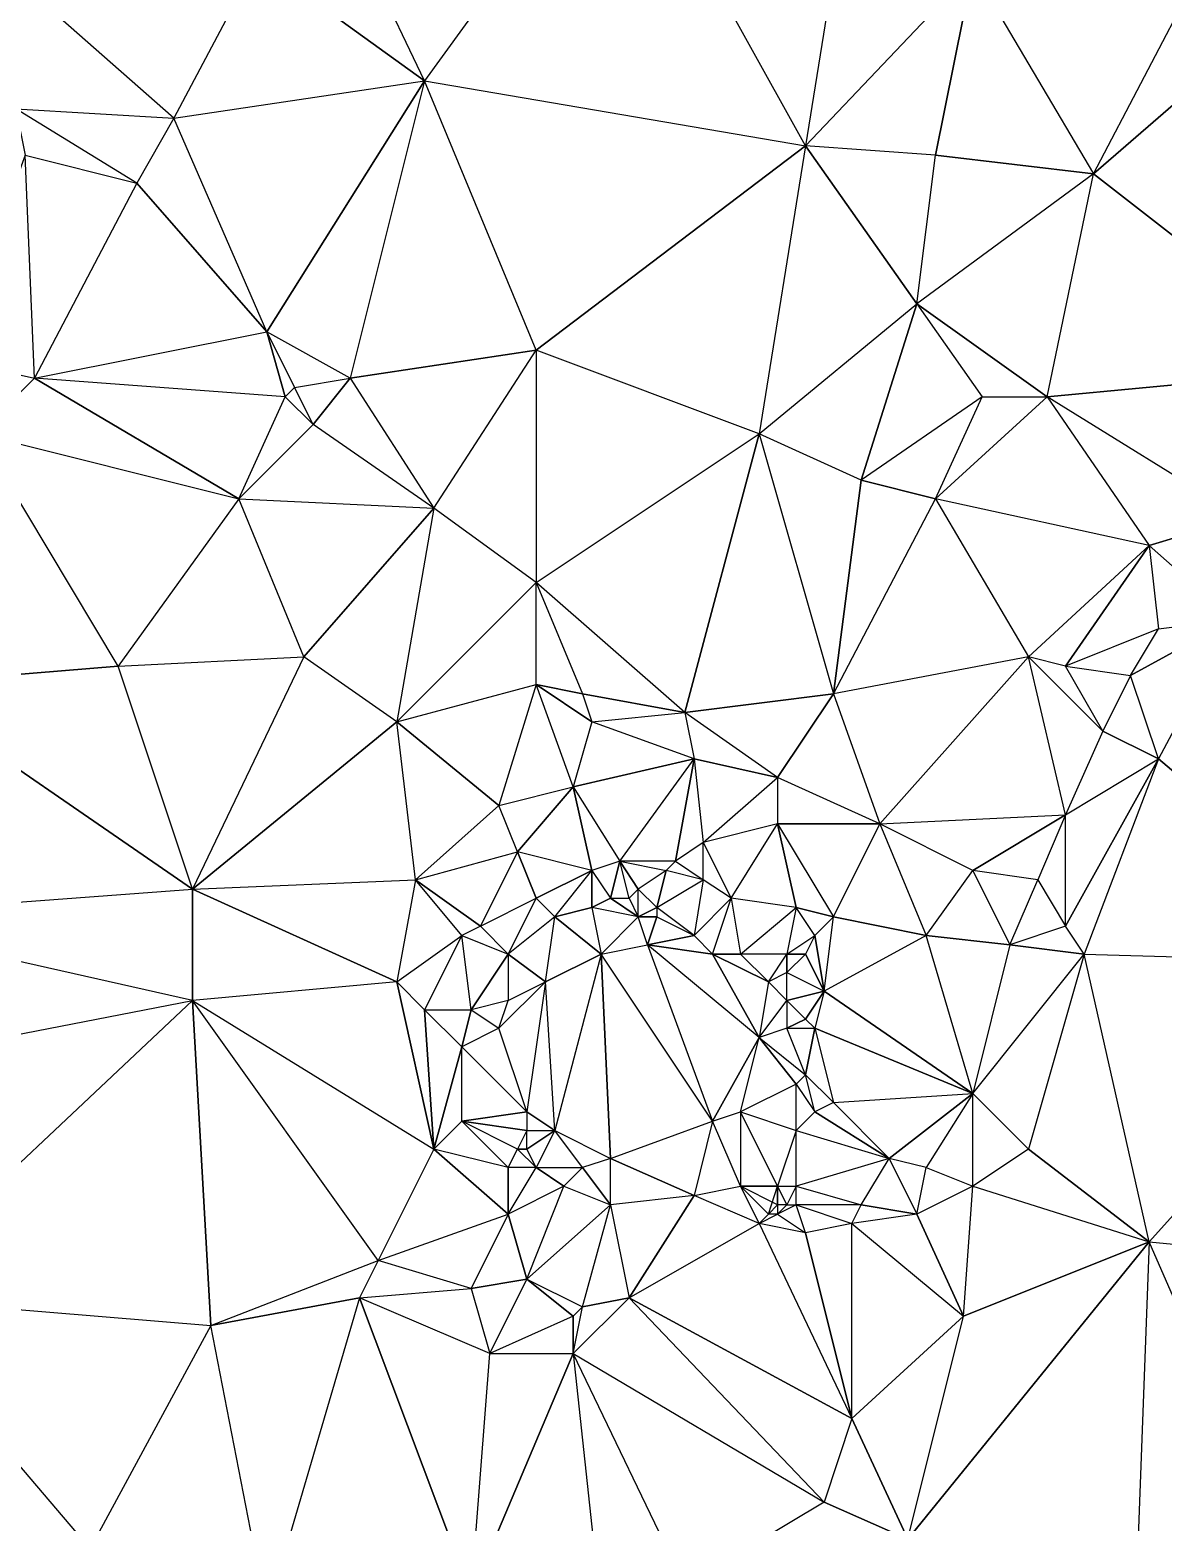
# Model space of a CAD drawing. Header units: millimetres. Extents: x 177476 to 180258, y 742892 to 746240.
# Drawn here: x 179428 to 179794, y 745420 to 745902 of the extents above; entities that cross this region are included whole.
import ezdxf

# ---------------------------------------------------------------- set-up
doc = ezdxf.new("R2010")
doc.units = ezdxf.units.MM
doc.layers.add('face', color=7, linetype='Continuous')

msp = doc.modelspace()

# ---------------------------------------------------------------- linework, layer by layer
at = {"layer": 'face'}
for points in [[(179618.5, 745972.5, 288.61), (179555.5, 745885.5, 276.15), (179522.5, 745954.5, 261.99), (179618.5, 745972.5, 288.61)], [(179678.5, 745864.5, 303.37), (179618.5, 745972.5, 288.61), (179555.5, 745885.5, 276.15), (179678.5, 745864.5, 303.37)], [(179690.5, 745939.5, 306.76), (179678.5, 745864.5, 303.37), (179618.5, 745972.5, 288.61), (179690.5, 745939.5, 306.76)], [(179555.5, 745885.5, 276.15), (179522.5, 745954.5, 261.99), (179501.5, 745924.5, 262.5), (179555.5, 745885.5, 276.15)], [(179732.5, 745921.5, 308.68), (179690.5, 745939.5, 306.76), (179678.5, 745864.5, 303.37), (179732.5, 745921.5, 308.68)], [(179501.5, 745924.5, 262.5), (179474.5, 745873.5, 259.77), (179423.5, 745918.5, 255.9), (179501.5, 745924.5, 262.5)], [(179555.5, 745885.5, 276.15), (179501.5, 745924.5, 262.5), (179474.5, 745873.5, 259.77), (179555.5, 745885.5, 276.15)], [(179732.5, 745921.5, 308.68), (179720.5, 745861.5, 304.14), (179678.5, 745864.5, 303.37), (179732.5, 745921.5, 308.68)], [(179732.5, 745921.5, 308.68), (179771.5, 745855.5, 294.77), (179720.5, 745861.5, 304.14), (179732.5, 745921.5, 308.68)], [(179804.5, 745918.5, 298.84), (179732.5, 745921.5, 308.68), (179771.5, 745855.5, 294.77), (179804.5, 745918.5, 298.84)], [(179474.5, 745873.5, 259.77), (179423.5, 745918.5, 255.9), (179423.5, 745876.5, 255.18), (179474.5, 745873.5, 259.77)], [(179804.5, 745918.5, 298.84), (179816.5, 745894.5, 288.12), (179771.5, 745855.5, 294.77), (179804.5, 745918.5, 298.84)], [(179816.5, 745894.5, 288.12), (179852.5, 745792.5, 255.3), (179771.5, 745855.5, 294.77), (179816.5, 745894.5, 288.12)], [(179555.5, 745885.5, 276.15), (179504.5, 745804.5, 258.17), (179474.5, 745873.5, 259.77), (179555.5, 745885.5, 276.15)], [(179555.5, 745885.5, 276.15), (179531.5, 745789.5, 267.87), (179504.5, 745804.5, 258.17), (179555.5, 745885.5, 276.15)], [(179591.5, 745798.5, 280.02), (179555.5, 745885.5, 276.15), (179531.5, 745789.5, 267.87), (179591.5, 745798.5, 280.02)], [(179678.5, 745864.5, 303.37), (179591.5, 745798.5, 280.02), (179555.5, 745885.5, 276.15), (179678.5, 745864.5, 303.37)], [(179474.5, 745873.5, 259.77), (179462.5, 745852.5, 254.01), (179423.5, 745876.5, 255.18), (179474.5, 745873.5, 259.77)], [(179462.5, 745852.5, 254.01), (179423.5, 745876.5, 255.18), (179426.5, 745861.5, 254.94), (179462.5, 745852.5, 254.01)], [(179504.5, 745804.5, 258.17), (179474.5, 745873.5, 259.77), (179462.5, 745852.5, 254.01), (179504.5, 745804.5, 258.17)], [(179429.5, 745789.5, 255.9), (179426.5, 745861.5, 254.94), (179402.5, 745795.5, 248.25), (179429.5, 745789.5, 255.9)], [(179462.5, 745852.5, 254.01), (179429.5, 745789.5, 255.9), (179426.5, 745861.5, 254.94), (179462.5, 745852.5, 254.01)], [(179678.5, 745864.5, 303.37), (179663.5, 745771.5, 300.41), (179591.5, 745798.5, 280.02), (179678.5, 745864.5, 303.37)], [(179714.5, 745813.5, 297.86), (179678.5, 745864.5, 303.37), (179663.5, 745771.5, 300.41), (179714.5, 745813.5, 297.86)], [(179714.5, 745813.5, 297.86), (179720.5, 745861.5, 304.14), (179678.5, 745864.5, 303.37), (179714.5, 745813.5, 297.86)], [(179771.5, 745855.5, 294.77), (179714.5, 745813.5, 297.86), (179720.5, 745861.5, 304.14), (179771.5, 745855.5, 294.77)], [(179504.5, 745804.5, 258.17), (179462.5, 745852.5, 254.01), (179429.5, 745789.5, 255.9), (179504.5, 745804.5, 258.17)], [(179756.5, 745783.5, 271.85), (179771.5, 745855.5, 294.77), (179714.5, 745813.5, 297.86), (179756.5, 745783.5, 271.85)], [(179852.5, 745792.5, 255.3), (179756.5, 745783.5, 271.85), (179771.5, 745855.5, 294.77), (179852.5, 745792.5, 255.3)], [(179714.5, 745813.5, 297.86), (179696.5, 745756.5, 297.84), (179663.5, 745771.5, 300.41), (179714.5, 745813.5, 297.86)], [(179714.5, 745813.5, 297.86), (179735.5, 745783.5, 281.72), (179696.5, 745756.5, 297.84), (179714.5, 745813.5, 297.86)], [(179756.5, 745783.5, 271.85), (179714.5, 745813.5, 297.86), (179735.5, 745783.5, 281.72), (179756.5, 745783.5, 271.85)], [(179504.5, 745804.5, 258.17), (179510.5, 745783.5, 257.72), (179429.5, 745789.5, 255.9), (179504.5, 745804.5, 258.17)], [(179531.5, 745789.5, 267.87), (179504.5, 745804.5, 258.17), (179513.5, 745786.5, 258.64), (179531.5, 745789.5, 267.87)], [(179504.5, 745804.5, 258.17), (179513.5, 745786.5, 258.64), (179510.5, 745783.5, 257.72), (179504.5, 745804.5, 258.17)], [(179429.5, 745789.5, 255.9), (179411.5, 745771.5, 249.24), (179402.5, 745795.5, 248.25), (179429.5, 745789.5, 255.9)], [(179591.5, 745798.5, 280.02), (179531.5, 745789.5, 267.87), (179558.5, 745747.5, 271.4), (179591.5, 745798.5, 280.02)], [(179591.5, 745798.5, 280.02), (179591.5, 745723.5, 281.49), (179558.5, 745747.5, 271.4), (179591.5, 745798.5, 280.02)], [(179663.5, 745771.5, 300.41), (179591.5, 745798.5, 280.02), (179591.5, 745723.5, 281.49), (179663.5, 745771.5, 300.41)], [(179495.5, 745750.5, 261.24), (179429.5, 745789.5, 255.9), (179411.5, 745771.5, 249.24), (179495.5, 745750.5, 261.24)], [(179495.5, 745750.5, 261.24), (179510.5, 745783.5, 257.72), (179429.5, 745789.5, 255.9), (179495.5, 745750.5, 261.24)], [(179531.5, 745789.5, 267.87), (179519.5, 745774.5, 266.45), (179513.5, 745786.5, 258.64), (179531.5, 745789.5, 267.87)], [(179531.5, 745789.5, 267.87), (179558.5, 745747.5, 271.4), (179519.5, 745774.5, 266.45), (179531.5, 745789.5, 267.87)], [(179852.5, 745792.5, 255.3), (179819.5, 745744.5, 239.73), (179756.5, 745783.5, 271.85), (179852.5, 745792.5, 255.3)], [(179519.5, 745774.5, 266.45), (179513.5, 745786.5, 258.64), (179510.5, 745783.5, 257.72), (179519.5, 745774.5, 266.45)], [(179519.5, 745774.5, 266.45), (179495.5, 745750.5, 261.24), (179510.5, 745783.5, 257.72), (179519.5, 745774.5, 266.45)], [(179720.5, 745750.5, 288.21), (179735.5, 745783.5, 281.72), (179696.5, 745756.5, 297.84), (179720.5, 745750.5, 288.21)], [(179756.5, 745783.5, 271.85), (179789.5, 745735.5, 251.04), (179720.5, 745750.5, 288.21), (179756.5, 745783.5, 271.85)], [(179756.5, 745783.5, 271.85), (179720.5, 745750.5, 288.21), (179735.5, 745783.5, 281.72), (179756.5, 745783.5, 271.85)], [(179819.5, 745744.5, 239.73), (179756.5, 745783.5, 271.85), (179789.5, 745735.5, 251.04), (179819.5, 745744.5, 239.73)], [(179558.5, 745747.5, 271.4), (179519.5, 745774.5, 266.45), (179495.5, 745750.5, 261.24), (179558.5, 745747.5, 271.4)], [(179456.5, 745696.5, 251.61), (179411.5, 745771.5, 249.24), (179384.5, 745690.5, 247.81), (179456.5, 745696.5, 251.61)], [(179495.5, 745750.5, 261.24), (179456.5, 745696.5, 251.61), (179411.5, 745771.5, 249.24), (179495.5, 745750.5, 261.24)], [(179663.5, 745771.5, 300.41), (179639.5, 745681.5, 292.66), (179591.5, 745723.5, 281.49), (179663.5, 745771.5, 300.41)], [(179663.5, 745771.5, 300.41), (179687.5, 745687.5, 293.26), (179639.5, 745681.5, 292.66), (179663.5, 745771.5, 300.41)], [(179696.5, 745756.5, 297.84), (179663.5, 745771.5, 300.41), (179687.5, 745687.5, 293.26), (179696.5, 745756.5, 297.84)], [(179720.5, 745750.5, 288.21), (179696.5, 745756.5, 297.84), (179687.5, 745687.5, 293.26), (179720.5, 745750.5, 288.21)], [(179516.5, 745699.5, 260.21), (179495.5, 745750.5, 261.24), (179456.5, 745696.5, 251.61), (179516.5, 745699.5, 260.21)], [(179558.5, 745747.5, 271.4), (179516.5, 745699.5, 260.21), (179495.5, 745750.5, 261.24), (179558.5, 745747.5, 271.4)], [(179720.5, 745750.5, 288.21), (179750.5, 745699.5, 265.63), (179687.5, 745687.5, 293.26), (179720.5, 745750.5, 288.21)], [(179789.5, 745735.5, 251.04), (179720.5, 745750.5, 288.21), (179750.5, 745699.5, 265.63), (179789.5, 745735.5, 251.04)], [(179558.5, 745747.5, 271.4), (179546.5, 745678.5, 270.3), (179516.5, 745699.5, 260.21), (179558.5, 745747.5, 271.4)], [(179591.5, 745723.5, 281.49), (179558.5, 745747.5, 271.4), (179546.5, 745678.5, 270.3), (179591.5, 745723.5, 281.49)], [(179816.5, 745711.5, 226.61), (179819.5, 745744.5, 239.73), (179789.5, 745735.5, 251.04), (179816.5, 745711.5, 226.61)], [(179789.5, 745735.5, 251.04), (179762.5, 745696.5, 257.23), (179750.5, 745699.5, 265.63), (179789.5, 745735.5, 251.04)], [(179789.5, 745735.5, 251.04), (179792.5, 745708.5, 234.76), (179762.5, 745696.5, 257.23), (179789.5, 745735.5, 251.04)], [(179816.5, 745711.5, 226.61), (179789.5, 745735.5, 251.04), (179792.5, 745708.5, 234.76), (179816.5, 745711.5, 226.61)], [(179591.5, 745723.5, 281.49), (179546.5, 745678.5, 270.3), (179591.5, 745690.5, 275.82), (179591.5, 745723.5, 281.49)], [(179639.5, 745681.5, 292.66), (179591.5, 745723.5, 281.49), (179606.5, 745687.5, 286.29), (179639.5, 745681.5, 292.66)], [(179591.5, 745723.5, 281.49), (179606.5, 745687.5, 286.29), (179591.5, 745690.5, 275.82), (179591.5, 745723.5, 281.49)], [(179783.5, 745693.5, 234.41), (179792.5, 745708.5, 234.76), (179762.5, 745696.5, 257.23), (179783.5, 745693.5, 234.41)], [(179816.5, 745711.5, 226.61), (179792.5, 745666.5, 226.39), (179783.5, 745693.5, 234.41), (179816.5, 745711.5, 226.61)], [(179816.5, 745711.5, 226.61), (179783.5, 745693.5, 234.41), (179792.5, 745708.5, 234.76), (179816.5, 745711.5, 226.61)], [(179870.5, 745600.5, 229.92), (179816.5, 745711.5, 226.61), (179792.5, 745666.5, 226.39), (179870.5, 745600.5, 229.92)], [(179516.5, 745699.5, 260.21), (179480.5, 745624.5, 250.72), (179456.5, 745696.5, 251.61), (179516.5, 745699.5, 260.21)], [(179546.5, 745678.5, 270.3), (179516.5, 745699.5, 260.21), (179480.5, 745624.5, 250.72), (179546.5, 745678.5, 270.3)], [(179750.5, 745699.5, 265.63), (179687.5, 745687.5, 293.26), (179702.5, 745645.5, 279.18), (179750.5, 745699.5, 265.63)], [(179762.5, 745648.5, 237.24), (179750.5, 745699.5, 265.63), (179702.5, 745645.5, 279.18), (179762.5, 745648.5, 237.24)], [(179774.5, 745675.5, 241.1), (179762.5, 745648.5, 237.24), (179750.5, 745699.5, 265.63), (179774.5, 745675.5, 241.1)], [(179774.5, 745675.5, 241.1), (179762.5, 745696.5, 257.23), (179750.5, 745699.5, 265.63), (179774.5, 745675.5, 241.1)], [(179480.5, 745624.5, 250.72), (179456.5, 745696.5, 251.61), (179384.5, 745690.5, 247.81), (179480.5, 745624.5, 250.72)], [(179783.5, 745693.5, 234.41), (179774.5, 745675.5, 241.1), (179762.5, 745696.5, 257.23), (179783.5, 745693.5, 234.41)], [(179792.5, 745666.5, 226.39), (179783.5, 745693.5, 234.41), (179774.5, 745675.5, 241.1), (179792.5, 745666.5, 226.39)], [(179480.5, 745624.5, 250.72), (179384.5, 745690.5, 247.81), (179360.5, 745615.5, 246.07), (179480.5, 745624.5, 250.72)], [(179546.5, 745678.5, 270.3), (179591.5, 745690.5, 275.82), (179579.5, 745651.5, 270.22), (179546.5, 745678.5, 270.3)], [(179591.5, 745690.5, 275.82), (179579.5, 745651.5, 270.22), (179603.5, 745657.5, 282.94), (179591.5, 745690.5, 275.82)], [(179606.5, 745687.5, 286.29), (179609.5, 745678.5, 288.74), (179591.5, 745690.5, 275.82), (179606.5, 745687.5, 286.29)], [(179609.5, 745678.5, 288.74), (179603.5, 745657.5, 282.94), (179591.5, 745690.5, 275.82), (179609.5, 745678.5, 288.74)], [(179639.5, 745681.5, 292.66), (179606.5, 745687.5, 286.29), (179609.5, 745678.5, 288.74), (179639.5, 745681.5, 292.66)], [(179687.5, 745687.5, 293.26), (179669.5, 745660.5, 290.01), (179639.5, 745681.5, 292.66), (179687.5, 745687.5, 293.26)], [(179687.5, 745687.5, 293.26), (179702.5, 745645.5, 279.18), (179669.5, 745660.5, 290.01), (179687.5, 745687.5, 293.26)], [(179546.5, 745678.5, 270.3), (179480.5, 745624.5, 250.72), (179552.5, 745627.5, 267.7), (179546.5, 745678.5, 270.3)], [(179546.5, 745678.5, 270.3), (179579.5, 745651.5, 270.22), (179552.5, 745627.5, 267.7), (179546.5, 745678.5, 270.3)], [(179642.5, 745666.5, 291.44), (179609.5, 745678.5, 288.74), (179603.5, 745657.5, 282.94), (179642.5, 745666.5, 291.44)], [(179639.5, 745681.5, 292.66), (179642.5, 745666.5, 291.44), (179609.5, 745678.5, 288.74), (179639.5, 745681.5, 292.66)], [(179669.5, 745660.5, 290.01), (179639.5, 745681.5, 292.66), (179642.5, 745666.5, 291.44), (179669.5, 745660.5, 290.01)], [(179792.5, 745666.5, 226.39), (179774.5, 745675.5, 241.1), (179762.5, 745648.5, 237.24), (179792.5, 745666.5, 226.39)], [(179642.5, 745666.5, 291.44), (179603.5, 745657.5, 282.94), (179618.5, 745633.5, 271.18), (179642.5, 745666.5, 291.44)], [(179642.5, 745666.5, 291.44), (179636.5, 745633.5, 273.61), (179618.5, 745633.5, 271.18), (179642.5, 745666.5, 291.44)], [(179642.5, 745666.5, 291.44), (179645.5, 745639.5, 277.14), (179636.5, 745633.5, 273.61), (179642.5, 745666.5, 291.44)], [(179669.5, 745660.5, 290.01), (179642.5, 745666.5, 291.44), (179645.5, 745639.5, 277.14), (179669.5, 745660.5, 290.01)], [(179792.5, 745666.5, 226.39), (179768.5, 745603.5, 226.44), (179762.5, 745612.5, 229.36), (179792.5, 745666.5, 226.39)], [(179792.5, 745666.5, 226.39), (179762.5, 745612.5, 229.36), (179762.5, 745648.5, 237.24), (179792.5, 745666.5, 226.39)], [(179870.5, 745600.5, 229.92), (179792.5, 745666.5, 226.39), (179768.5, 745603.5, 226.44), (179870.5, 745600.5, 229.92)], [(179669.5, 745660.5, 290.01), (179669.5, 745645.5, 281.19), (179645.5, 745639.5, 277.14), (179669.5, 745660.5, 290.01)], [(179702.5, 745645.5, 279.18), (179669.5, 745660.5, 290.01), (179669.5, 745645.5, 281.19), (179702.5, 745645.5, 279.18)], [(179579.5, 745651.5, 270.22), (179603.5, 745657.5, 282.94), (179585.5, 745636.5, 268.35), (179579.5, 745651.5, 270.22)], [(179603.5, 745657.5, 282.94), (179609.5, 745630.5, 269.72), (179585.5, 745636.5, 268.35), (179603.5, 745657.5, 282.94)], [(179603.5, 745657.5, 282.94), (179618.5, 745633.5, 271.18), (179609.5, 745630.5, 269.72), (179603.5, 745657.5, 282.94)], [(179579.5, 745651.5, 270.22), (179552.5, 745627.5, 267.7), (179585.5, 745636.5, 268.35), (179579.5, 745651.5, 270.22)], [(179669.5, 745645.5, 281.19), (179645.5, 745639.5, 277.14), (179654.5, 745621.5, 275.23), (179669.5, 745645.5, 281.19)], [(179669.5, 745645.5, 281.19), (179675.5, 745618.5, 280.2), (179654.5, 745621.5, 275.23), (179669.5, 745645.5, 281.19)], [(179702.5, 745645.5, 279.18), (179669.5, 745645.5, 281.19), (179687.5, 745615.5, 276.66), (179702.5, 745645.5, 279.18)], [(179669.5, 745645.5, 281.19), (179687.5, 745615.5, 276.66), (179675.5, 745618.5, 280.2), (179669.5, 745645.5, 281.19)], [(179702.5, 745645.5, 279.18), (179717.5, 745609.5, 261.1), (179687.5, 745615.5, 276.66), (179702.5, 745645.5, 279.18)], [(179762.5, 745648.5, 237.24), (179732.5, 745630.5, 259.37), (179702.5, 745645.5, 279.18), (179762.5, 745648.5, 237.24)], [(179732.5, 745630.5, 259.37), (179702.5, 745645.5, 279.18), (179717.5, 745609.5, 261.1), (179732.5, 745630.5, 259.37)], [(179762.5, 745648.5, 237.24), (179753.5, 745627.5, 243.25), (179732.5, 745630.5, 259.37), (179762.5, 745648.5, 237.24)], [(179762.5, 745612.5, 229.36), (179762.5, 745648.5, 237.24), (179753.5, 745627.5, 243.25), (179762.5, 745612.5, 229.36)], [(179552.5, 745627.5, 267.7), (179585.5, 745636.5, 268.35), (179573.5, 745612.5, 260.84), (179552.5, 745627.5, 267.7)], [(179585.5, 745636.5, 268.35), (179573.5, 745612.5, 260.84), (179591.5, 745621.5, 255.51), (179585.5, 745636.5, 268.35)], [(179609.5, 745630.5, 269.72), (179585.5, 745636.5, 268.35), (179591.5, 745621.5, 255.51), (179609.5, 745630.5, 269.72)], [(179645.5, 745639.5, 277.14), (179636.5, 745633.5, 273.61), (179645.5, 745627.5, 275.73), (179645.5, 745639.5, 277.14)], [(179645.5, 745639.5, 277.14), (179654.5, 745621.5, 275.23), (179645.5, 745627.5, 275.73), (179645.5, 745639.5, 277.14)], [(179609.5, 745630.5, 269.72), (179591.5, 745621.5, 255.51), (179597.5, 745615.5, 252.43), (179609.5, 745630.5, 269.72)], [(179609.5, 745630.5, 269.72), (179609.5, 745618.5, 253.14), (179597.5, 745615.5, 252.43), (179609.5, 745630.5, 269.72)], [(179618.5, 745633.5, 271.18), (179609.5, 745630.5, 269.72), (179615.5, 745621.5, 253.98), (179618.5, 745633.5, 271.18)], [(179609.5, 745630.5, 269.72), (179615.5, 745621.5, 253.98), (179609.5, 745618.5, 253.14), (179609.5, 745630.5, 269.72)], [(179618.5, 745633.5, 271.18), (179615.5, 745621.5, 253.98), (179621.5, 745621.5, 244.38), (179618.5, 745633.5, 271.18)], [(179636.5, 745633.5, 273.61), (179618.5, 745633.5, 271.18), (179633.5, 745630.5, 267.26), (179636.5, 745633.5, 273.61)], [(179618.5, 745633.5, 271.18), (179633.5, 745630.5, 267.26), (179624.5, 745624.5, 248.69), (179618.5, 745633.5, 271.18)], [(179618.5, 745633.5, 271.18), (179624.5, 745624.5, 248.69), (179621.5, 745621.5, 244.38), (179618.5, 745633.5, 271.18)], [(179633.5, 745630.5, 267.26), (179624.5, 745624.5, 248.69), (179630.5, 745618.5, 240.29), (179633.5, 745630.5, 267.26)], [(179645.5, 745627.5, 275.73), (179633.5, 745630.5, 267.26), (179630.5, 745618.5, 240.29), (179645.5, 745627.5, 275.73)], [(179636.5, 745633.5, 273.61), (179645.5, 745627.5, 275.73), (179633.5, 745630.5, 267.26), (179636.5, 745633.5, 273.61)], [(179744.5, 745606.5, 237.28), (179717.5, 745609.5, 261.1), (179732.5, 745630.5, 259.37), (179744.5, 745606.5, 237.28)], [(179744.5, 745606.5, 237.28), (179753.5, 745627.5, 243.25), (179732.5, 745630.5, 259.37), (179744.5, 745606.5, 237.28)], [(179480.5, 745624.5, 250.72), (179552.5, 745627.5, 267.7), (179546.5, 745594.5, 263.36), (179480.5, 745624.5, 250.72)], [(179552.5, 745627.5, 267.7), (179546.5, 745594.5, 263.36), (179567.5, 745609.5, 262.7), (179552.5, 745627.5, 267.7)], [(179552.5, 745627.5, 267.7), (179573.5, 745612.5, 260.84), (179567.5, 745609.5, 262.7), (179552.5, 745627.5, 267.7)], [(179645.5, 745627.5, 275.73), (179642.5, 745609.5, 247.06), (179630.5, 745618.5, 240.29), (179645.5, 745627.5, 275.73)], [(179654.5, 745621.5, 275.23), (179645.5, 745627.5, 275.73), (179642.5, 745609.5, 247.06), (179654.5, 745621.5, 275.23)], [(179762.5, 745612.5, 229.36), (179744.5, 745606.5, 237.28), (179753.5, 745627.5, 243.25), (179762.5, 745612.5, 229.36)], [(179480.5, 745624.5, 250.72), (179480.5, 745588.5, 252.39), (179360.5, 745615.5, 246.07), (179480.5, 745624.5, 250.72)], [(179480.5, 745624.5, 250.72), (179546.5, 745594.5, 263.36), (179480.5, 745588.5, 252.39), (179480.5, 745624.5, 250.72)], [(179573.5, 745612.5, 260.84), (179591.5, 745621.5, 255.51), (179582.5, 745603.5, 245.66), (179573.5, 745612.5, 260.84)], [(179597.5, 745615.5, 252.43), (179582.5, 745603.5, 245.66), (179591.5, 745621.5, 255.51), (179597.5, 745615.5, 252.43)], [(179624.5, 745615.5, 236.56), (179609.5, 745618.5, 253.14), (179615.5, 745621.5, 253.98), (179624.5, 745615.5, 236.56)], [(179615.5, 745621.5, 253.98), (179621.5, 745621.5, 244.38), (179624.5, 745615.5, 236.56), (179615.5, 745621.5, 253.98)], [(179624.5, 745624.5, 248.69), (179621.5, 745621.5, 244.38), (179624.5, 745615.5, 236.56), (179624.5, 745624.5, 248.69)], [(179624.5, 745624.5, 248.69), (179630.5, 745618.5, 240.29), (179624.5, 745615.5, 236.56), (179624.5, 745624.5, 248.69)], [(179654.5, 745621.5, 275.23), (179642.5, 745609.5, 247.06), (179648.5, 745603.5, 236.1), (179654.5, 745621.5, 275.23)], [(179654.5, 745621.5, 275.23), (179657.5, 745603.5, 245.76), (179648.5, 745603.5, 236.1), (179654.5, 745621.5, 275.23)], [(179675.5, 745618.5, 280.2), (179654.5, 745621.5, 275.23), (179657.5, 745603.5, 245.76), (179675.5, 745618.5, 280.2)], [(179480.5, 745588.5, 252.39), (179360.5, 745615.5, 246.07), (179372.5, 745567.5, 245.09), (179480.5, 745588.5, 252.39)], [(179594.5, 745594.5, 235.3), (179597.5, 745615.5, 252.43), (179582.5, 745603.5, 245.66), (179594.5, 745594.5, 235.3)], [(179612.5, 745603.5, 235.01), (179594.5, 745594.5, 235.3), (179597.5, 745615.5, 252.43), (179612.5, 745603.5, 235.01)], [(179612.5, 745603.5, 235.01), (179597.5, 745615.5, 252.43), (179609.5, 745618.5, 253.14), (179612.5, 745603.5, 235.01)], [(179612.5, 745603.5, 235.01), (179624.5, 745615.5, 236.56), (179609.5, 745618.5, 253.14), (179612.5, 745603.5, 235.01)], [(179612.5, 745603.5, 235.01), (179627.5, 745606.5, 234.9), (179624.5, 745615.5, 236.56), (179612.5, 745603.5, 235.01)], [(179630.5, 745618.5, 240.29), (179630.5, 745615.5, 238.72), (179624.5, 745615.5, 236.56), (179630.5, 745618.5, 240.29)], [(179627.5, 745606.5, 234.9), (179624.5, 745615.5, 236.56), (179630.5, 745615.5, 238.72), (179627.5, 745606.5, 234.9)], [(179642.5, 745609.5, 247.06), (179627.5, 745606.5, 234.9), (179630.5, 745615.5, 238.72), (179642.5, 745609.5, 247.06)], [(179642.5, 745609.5, 247.06), (179630.5, 745618.5, 240.29), (179630.5, 745615.5, 238.72), (179642.5, 745609.5, 247.06)], [(179675.5, 745618.5, 280.2), (179672.5, 745603.5, 252.34), (179657.5, 745603.5, 245.76), (179675.5, 745618.5, 280.2)], [(179681.5, 745609.5, 273.73), (179675.5, 745618.5, 280.2), (179672.5, 745603.5, 252.34), (179681.5, 745609.5, 273.73)], [(179687.5, 745615.5, 276.66), (179681.5, 745609.5, 273.73), (179675.5, 745618.5, 280.2), (179687.5, 745615.5, 276.66)], [(179684.5, 745591.5, 273.43), (179687.5, 745615.5, 276.66), (179681.5, 745609.5, 273.73), (179684.5, 745591.5, 273.43)], [(179717.5, 745609.5, 261.1), (179684.5, 745591.5, 273.43), (179687.5, 745615.5, 276.66), (179717.5, 745609.5, 261.1)], [(179573.5, 745612.5, 260.84), (179567.5, 745609.5, 262.7), (179582.5, 745603.5, 245.66), (179573.5, 745612.5, 260.84)], [(179768.5, 745603.5, 226.44), (179762.5, 745612.5, 229.36), (179744.5, 745606.5, 237.28), (179768.5, 745603.5, 226.44)], [(179546.5, 745594.5, 263.36), (179567.5, 745609.5, 262.7), (179555.5, 745585.5, 260.81), (179546.5, 745594.5, 263.36)], [(179567.5, 745609.5, 262.7), (179555.5, 745585.5, 260.81), (179570.5, 745585.5, 260.07), (179567.5, 745609.5, 262.7)], [(179567.5, 745609.5, 262.7), (179582.5, 745603.5, 245.66), (179570.5, 745585.5, 260.07), (179567.5, 745609.5, 262.7)], [(179648.5, 745549.5, 234.54), (179612.5, 745603.5, 235.01), (179627.5, 745606.5, 234.9), (179648.5, 745549.5, 234.54)], [(179642.5, 745609.5, 247.06), (179648.5, 745603.5, 236.1), (179627.5, 745606.5, 234.9), (179642.5, 745609.5, 247.06)], [(179648.5, 745549.5, 234.54), (179663.5, 745576.5, 234.49), (179627.5, 745606.5, 234.9), (179648.5, 745549.5, 234.54)], [(179663.5, 745576.5, 234.49), (179627.5, 745606.5, 234.9), (179648.5, 745603.5, 236.1), (179663.5, 745576.5, 234.49)], [(179681.5, 745609.5, 273.73), (179678.5, 745603.5, 262.23), (179672.5, 745603.5, 252.34), (179681.5, 745609.5, 273.73)], [(179684.5, 745591.5, 273.43), (179681.5, 745609.5, 273.73), (179678.5, 745603.5, 262.23), (179684.5, 745591.5, 273.43)], [(179732.5, 745558.5, 234.89), (179717.5, 745609.5, 261.1), (179684.5, 745591.5, 273.43), (179732.5, 745558.5, 234.89)], [(179744.5, 745606.5, 237.28), (179732.5, 745558.5, 234.89), (179717.5, 745609.5, 261.1), (179744.5, 745606.5, 237.28)], [(179768.5, 745603.5, 226.44), (179744.5, 745606.5, 237.28), (179732.5, 745558.5, 234.89), (179768.5, 745603.5, 226.44)], [(179582.5, 745603.5, 245.66), (179582.5, 745588.5, 241.28), (179570.5, 745585.5, 260.07), (179582.5, 745603.5, 245.66)], [(179594.5, 745594.5, 235.3), (179582.5, 745603.5, 245.66), (179582.5, 745588.5, 241.28), (179594.5, 745594.5, 235.3)], [(179612.5, 745603.5, 235.01), (179597.5, 745546.5, 234.46), (179594.5, 745594.5, 235.3), (179612.5, 745603.5, 235.01)], [(179615.5, 745537.5, 234.31), (179612.5, 745603.5, 235.01), (179597.5, 745546.5, 234.46), (179615.5, 745537.5, 234.31)], [(179615.5, 745537.5, 234.31), (179648.5, 745549.5, 234.54), (179612.5, 745603.5, 235.01), (179615.5, 745537.5, 234.31)], [(179666.5, 745594.5, 239.56), (179663.5, 745576.5, 234.49), (179648.5, 745603.5, 236.1), (179666.5, 745594.5, 239.56)], [(179657.5, 745603.5, 245.76), (179666.5, 745594.5, 239.56), (179648.5, 745603.5, 236.1), (179657.5, 745603.5, 245.76)], [(179672.5, 745603.5, 252.34), (179657.5, 745603.5, 245.76), (179666.5, 745594.5, 239.56), (179672.5, 745603.5, 252.34)], [(179672.5, 745597.5, 246.23), (179666.5, 745594.5, 239.56), (179672.5, 745603.5, 252.34), (179672.5, 745597.5, 246.23)], [(179684.5, 745591.5, 273.43), (179678.5, 745603.5, 262.23), (179672.5, 745597.5, 246.23), (179684.5, 745591.5, 273.43)], [(179678.5, 745603.5, 262.23), (179672.5, 745597.5, 246.23), (179672.5, 745603.5, 252.34), (179678.5, 745603.5, 262.23)], [(179768.5, 745603.5, 226.44), (179750.5, 745540.5, 226.4), (179732.5, 745558.5, 234.89), (179768.5, 745603.5, 226.44)], [(179789.5, 745510.5, 227.34), (179768.5, 745603.5, 226.44), (179750.5, 745540.5, 226.4), (179789.5, 745510.5, 227.34)], [(179870.5, 745600.5, 229.92), (179789.5, 745510.5, 227.34), (179768.5, 745603.5, 226.44), (179870.5, 745600.5, 229.92)], [(179672.5, 745588.5, 245.85), (179672.5, 745597.5, 246.23), (179666.5, 745594.5, 239.56), (179672.5, 745588.5, 245.85)], [(179684.5, 745591.5, 273.43), (179672.5, 745588.5, 245.85), (179672.5, 745597.5, 246.23), (179684.5, 745591.5, 273.43)], [(179852.5, 745504.5, 236.48), (179870.5, 745600.5, 229.92), (179789.5, 745510.5, 227.34), (179852.5, 745504.5, 236.48)], [(179546.5, 745594.5, 263.36), (179480.5, 745588.5, 252.39), (179558.5, 745540.5, 255.98), (179546.5, 745594.5, 263.36)], [(179546.5, 745594.5, 263.36), (179558.5, 745540.5, 255.98), (179555.5, 745585.5, 260.81), (179546.5, 745594.5, 263.36)], [(179594.5, 745594.5, 235.3), (179588.5, 745552.5, 235.85), (179579.5, 745579.5, 241.59), (179594.5, 745594.5, 235.3)], [(179594.5, 745594.5, 235.3), (179579.5, 745579.5, 241.59), (179582.5, 745588.5, 241.28), (179594.5, 745594.5, 235.3)], [(179597.5, 745546.5, 234.46), (179594.5, 745594.5, 235.3), (179588.5, 745552.5, 235.85), (179597.5, 745546.5, 234.46)], [(179672.5, 745588.5, 245.85), (179666.5, 745594.5, 239.56), (179663.5, 745576.5, 234.49), (179672.5, 745588.5, 245.85)], [(179684.5, 745591.5, 273.43), (179678.5, 745582.5, 263.64), (179672.5, 745588.5, 245.85), (179684.5, 745591.5, 273.43)], [(179684.5, 745591.5, 273.43), (179681.5, 745579.5, 268.8), (179678.5, 745582.5, 263.64), (179684.5, 745591.5, 273.43)], [(179732.5, 745558.5, 234.89), (179684.5, 745591.5, 273.43), (179681.5, 745579.5, 268.8), (179732.5, 745558.5, 234.89)], [(179480.5, 745588.5, 252.39), (179378.5, 745492.5, 243.46), (179372.5, 745567.5, 245.09), (179480.5, 745588.5, 252.39)], [(179486.5, 745483.5, 243.41), (179480.5, 745588.5, 252.39), (179378.5, 745492.5, 243.46), (179486.5, 745483.5, 243.41)], [(179486.5, 745483.5, 243.41), (179540.5, 745504.5, 250.07), (179480.5, 745588.5, 252.39), (179486.5, 745483.5, 243.41)], [(179540.5, 745504.5, 250.07), (179480.5, 745588.5, 252.39), (179558.5, 745540.5, 255.98), (179540.5, 745504.5, 250.07)], [(179579.5, 745579.5, 241.59), (179582.5, 745588.5, 241.28), (179570.5, 745585.5, 260.07), (179579.5, 745579.5, 241.59)], [(179672.5, 745588.5, 245.85), (179672.5, 745579.5, 248.58), (179663.5, 745576.5, 234.49), (179672.5, 745588.5, 245.85)], [(179678.5, 745582.5, 263.64), (179672.5, 745588.5, 245.85), (179672.5, 745579.5, 248.58), (179678.5, 745582.5, 263.64)], [(179558.5, 745540.5, 255.98), (179567.5, 745573.5, 250.36), (179555.5, 745585.5, 260.81), (179558.5, 745540.5, 255.98)], [(179555.5, 745585.5, 260.81), (179570.5, 745585.5, 260.07), (179567.5, 745573.5, 250.36), (179555.5, 745585.5, 260.81)], [(179579.5, 745579.5, 241.59), (179567.5, 745573.5, 250.36), (179570.5, 745585.5, 260.07), (179579.5, 745579.5, 241.59)], [(179681.5, 745579.5, 268.8), (179678.5, 745582.5, 263.64), (179672.5, 745579.5, 248.58), (179681.5, 745579.5, 268.8)], [(179588.5, 745552.5, 235.85), (179579.5, 745579.5, 241.59), (179567.5, 745573.5, 250.36), (179588.5, 745552.5, 235.85)], [(179678.5, 745564.5, 262.28), (179672.5, 745579.5, 248.58), (179663.5, 745576.5, 234.49), (179678.5, 745564.5, 262.28)], [(179681.5, 745579.5, 268.8), (179678.5, 745564.5, 262.28), (179672.5, 745579.5, 248.58), (179681.5, 745579.5, 268.8)], [(179681.5, 745579.5, 268.8), (179687.5, 745555.5, 260.18), (179678.5, 745564.5, 262.28), (179681.5, 745579.5, 268.8)], [(179732.5, 745558.5, 234.89), (179681.5, 745579.5, 268.8), (179687.5, 745555.5, 260.18), (179732.5, 745558.5, 234.89)], [(179558.5, 745540.5, 255.98), (179567.5, 745549.5, 252.07), (179567.5, 745573.5, 250.36), (179558.5, 745540.5, 255.98)], [(179588.5, 745552.5, 235.85), (179567.5, 745549.5, 252.07), (179567.5, 745573.5, 250.36), (179588.5, 745552.5, 235.85)], [(179648.5, 745549.5, 234.54), (179657.5, 745552.5, 235.23), (179663.5, 745576.5, 234.49), (179648.5, 745549.5, 234.54)], [(179675.5, 745561.5, 258.32), (179657.5, 745552.5, 235.23), (179663.5, 745576.5, 234.49), (179675.5, 745561.5, 258.32)], [(179678.5, 745564.5, 262.28), (179675.5, 745561.5, 258.32), (179663.5, 745576.5, 234.49), (179678.5, 745564.5, 262.28)], [(179681.5, 745552.5, 261.2), (179678.5, 745564.5, 262.28), (179675.5, 745561.5, 258.32), (179681.5, 745552.5, 261.2)], [(179687.5, 745555.5, 260.18), (179681.5, 745552.5, 261.2), (179678.5, 745564.5, 262.28), (179687.5, 745555.5, 260.18)], [(179675.5, 745546.5, 260.79), (179675.5, 745561.5, 258.32), (179657.5, 745552.5, 235.23), (179675.5, 745546.5, 260.79)], [(179681.5, 745552.5, 261.2), (179675.5, 745546.5, 260.79), (179675.5, 745561.5, 258.32), (179681.5, 745552.5, 261.2)], [(179732.5, 745558.5, 234.89), (179705.5, 745537.5, 242.08), (179687.5, 745555.5, 260.18), (179732.5, 745558.5, 234.89)], [(179732.5, 745558.5, 234.89), (179717.5, 745534.5, 240.54), (179705.5, 745537.5, 242.08), (179732.5, 745558.5, 234.89)], [(179732.5, 745528.5, 229.47), (179732.5, 745558.5, 234.89), (179717.5, 745534.5, 240.54), (179732.5, 745528.5, 229.47)], [(179750.5, 745540.5, 226.4), (179732.5, 745528.5, 229.47), (179732.5, 745558.5, 234.89), (179750.5, 745540.5, 226.4)], [(179705.5, 745537.5, 242.08), (179687.5, 745555.5, 260.18), (179681.5, 745552.5, 261.2), (179705.5, 745537.5, 242.08)], [(179582.5, 745534.5, 257.06), (179558.5, 745540.5, 255.98), (179567.5, 745549.5, 252.07), (179582.5, 745534.5, 257.06)], [(179588.5, 745552.5, 235.85), (179588.5, 745546.5, 240.1), (179567.5, 745549.5, 252.07), (179588.5, 745552.5, 235.85)], [(179582.5, 745534.5, 257.06), (179585.5, 745540.5, 254.18), (179567.5, 745549.5, 252.07), (179582.5, 745534.5, 257.06)], [(179588.5, 745546.5, 240.1), (179585.5, 745540.5, 254.18), (179567.5, 745549.5, 252.07), (179588.5, 745546.5, 240.1)], [(179597.5, 745546.5, 234.46), (179588.5, 745552.5, 235.85), (179588.5, 745546.5, 240.1), (179597.5, 745546.5, 234.46)], [(179642.5, 745525.5, 234.81), (179615.5, 745537.5, 234.31), (179648.5, 745549.5, 234.54), (179642.5, 745525.5, 234.81)], [(179642.5, 745525.5, 234.81), (179657.5, 745528.5, 235.94), (179648.5, 745549.5, 234.54), (179642.5, 745525.5, 234.81)], [(179657.5, 745528.5, 235.94), (179648.5, 745549.5, 234.54), (179657.5, 745552.5, 235.23), (179657.5, 745528.5, 235.94)], [(179675.5, 745546.5, 260.79), (179669.5, 745528.5, 252.77), (179657.5, 745552.5, 235.23), (179675.5, 745546.5, 260.79)], [(179657.5, 745528.5, 235.94), (179669.5, 745528.5, 252.77), (179657.5, 745552.5, 235.23), (179657.5, 745528.5, 235.94)], [(179705.5, 745537.5, 242.08), (179681.5, 745552.5, 261.2), (179675.5, 745546.5, 260.79), (179705.5, 745537.5, 242.08)], [(179588.5, 745540.5, 252.38), (179588.5, 745546.5, 240.1), (179585.5, 745540.5, 254.18), (179588.5, 745540.5, 252.38)], [(179597.5, 745546.5, 234.46), (179591.5, 745534.5, 254.1), (179588.5, 745540.5, 252.38), (179597.5, 745546.5, 234.46)], [(179597.5, 745546.5, 234.46), (179588.5, 745540.5, 252.38), (179588.5, 745546.5, 240.1), (179597.5, 745546.5, 234.46)], [(179606.5, 745534.5, 239.14), (179597.5, 745546.5, 234.46), (179591.5, 745534.5, 254.1), (179606.5, 745534.5, 239.14)], [(179615.5, 745537.5, 234.31), (179606.5, 745534.5, 239.14), (179597.5, 745546.5, 234.46), (179615.5, 745537.5, 234.31)], [(179675.5, 745528.5, 256.2), (179675.5, 745546.5, 260.79), (179669.5, 745528.5, 252.77), (179675.5, 745528.5, 256.2)], [(179705.5, 745537.5, 242.08), (179675.5, 745528.5, 256.2), (179675.5, 745546.5, 260.79), (179705.5, 745537.5, 242.08)], [(179540.5, 745504.5, 250.07), (179582.5, 745519.5, 256.03), (179558.5, 745540.5, 255.98), (179540.5, 745504.5, 250.07)], [(179582.5, 745519.5, 256.03), (179582.5, 745534.5, 257.06), (179558.5, 745540.5, 255.98), (179582.5, 745519.5, 256.03)], [(179591.5, 745534.5, 254.1), (179582.5, 745534.5, 257.06), (179585.5, 745540.5, 254.18), (179591.5, 745534.5, 254.1)], [(179591.5, 745534.5, 254.1), (179588.5, 745540.5, 252.38), (179585.5, 745540.5, 254.18), (179591.5, 745534.5, 254.1)], [(179789.5, 745510.5, 227.34), (179750.5, 745540.5, 226.4), (179732.5, 745528.5, 229.47), (179789.5, 745510.5, 227.34)], [(179600.5, 745528.5, 243.02), (179582.5, 745519.5, 256.03), (179591.5, 745534.5, 254.1), (179600.5, 745528.5, 243.02)], [(179582.5, 745519.5, 256.03), (179591.5, 745534.5, 254.1), (179582.5, 745534.5, 257.06), (179582.5, 745519.5, 256.03)], [(179606.5, 745534.5, 239.14), (179600.5, 745528.5, 243.02), (179591.5, 745534.5, 254.1), (179606.5, 745534.5, 239.14)], [(179615.5, 745522.5, 234.83), (179606.5, 745534.5, 239.14), (179600.5, 745528.5, 243.02), (179615.5, 745522.5, 234.83)], [(179615.5, 745522.5, 234.83), (179615.5, 745537.5, 234.31), (179606.5, 745534.5, 239.14), (179615.5, 745522.5, 234.83)], [(179642.5, 745525.5, 234.81), (179615.5, 745522.5, 234.83), (179615.5, 745537.5, 234.31), (179642.5, 745525.5, 234.81)], [(179696.5, 745522.5, 241.93), (179705.5, 745537.5, 242.08), (179675.5, 745528.5, 256.2), (179696.5, 745522.5, 241.93)], [(179714.5, 745519.5, 240.25), (179696.5, 745522.5, 241.93), (179705.5, 745537.5, 242.08), (179714.5, 745519.5, 240.25)], [(179714.5, 745519.5, 240.25), (179717.5, 745534.5, 240.54), (179705.5, 745537.5, 242.08), (179714.5, 745519.5, 240.25)], [(179732.5, 745528.5, 229.47), (179714.5, 745519.5, 240.25), (179717.5, 745534.5, 240.54), (179732.5, 745528.5, 229.47)], [(179588.5, 745498.5, 254.18), (179600.5, 745528.5, 243.02), (179582.5, 745519.5, 256.03), (179588.5, 745498.5, 254.18)], [(179615.5, 745522.5, 234.83), (179588.5, 745498.5, 254.18), (179600.5, 745528.5, 243.02), (179615.5, 745522.5, 234.83)], [(179621.5, 745492.5, 236.3), (179642.5, 745525.5, 234.81), (179615.5, 745522.5, 234.83), (179621.5, 745492.5, 236.3)], [(179621.5, 745492.5, 236.3), (179663.5, 745516.5, 236.04), (179642.5, 745525.5, 234.81), (179621.5, 745492.5, 236.3)], [(179663.5, 745516.5, 236.04), (179642.5, 745525.5, 234.81), (179657.5, 745528.5, 235.94), (179663.5, 745516.5, 236.04)], [(179663.5, 745516.5, 236.04), (179657.5, 745528.5, 235.94), (179666.5, 745519.5, 237.41), (179663.5, 745516.5, 236.04)], [(179657.5, 745528.5, 235.94), (179666.5, 745519.5, 237.41), (179669.5, 745528.5, 252.77), (179657.5, 745528.5, 235.94)], [(179666.5, 745519.5, 237.41), (179669.5, 745522.5, 248.8), (179657.5, 745528.5, 235.94), (179666.5, 745519.5, 237.41)], [(179669.5, 745522.5, 248.8), (179657.5, 745528.5, 235.94), (179669.5, 745528.5, 252.77), (179669.5, 745522.5, 248.8)], [(179666.5, 745519.5, 237.41), (179669.5, 745528.5, 252.77), (179669.5, 745522.5, 248.8), (179666.5, 745519.5, 237.41)], [(179675.5, 745528.5, 256.2), (179672.5, 745522.5, 253.06), (179669.5, 745528.5, 252.77), (179675.5, 745528.5, 256.2)], [(179672.5, 745522.5, 253.06), (179669.5, 745522.5, 248.8), (179669.5, 745528.5, 252.77), (179672.5, 745522.5, 253.06)], [(179675.5, 745522.5, 252.79), (179675.5, 745528.5, 256.2), (179672.5, 745522.5, 253.06), (179675.5, 745522.5, 252.79)], [(179696.5, 745522.5, 241.93), (179675.5, 745522.5, 252.79), (179675.5, 745528.5, 256.2), (179696.5, 745522.5, 241.93)], [(179729.5, 745486.5, 227.31), (179732.5, 745528.5, 229.47), (179714.5, 745519.5, 240.25), (179729.5, 745486.5, 227.31)], [(179789.5, 745510.5, 227.34), (179729.5, 745486.5, 227.31), (179732.5, 745528.5, 229.47), (179789.5, 745510.5, 227.34)], [(179570.5, 745495.5, 253.46), (179540.5, 745504.5, 250.07), (179582.5, 745519.5, 256.03), (179570.5, 745495.5, 253.46)], [(179588.5, 745498.5, 254.18), (179582.5, 745519.5, 256.03), (179570.5, 745495.5, 253.46), (179588.5, 745498.5, 254.18)], [(179606.5, 745489.5, 239.16), (179615.5, 745522.5, 234.83), (179588.5, 745498.5, 254.18), (179606.5, 745489.5, 239.16)], [(179621.5, 745492.5, 236.3), (179606.5, 745489.5, 239.16), (179615.5, 745522.5, 234.83), (179621.5, 745492.5, 236.3)], [(179678.5, 745513.5, 237.99), (179663.5, 745516.5, 236.04), (179669.5, 745519.5, 240.69), (179678.5, 745513.5, 237.99)], [(179663.5, 745516.5, 236.04), (179669.5, 745519.5, 240.69), (179666.5, 745519.5, 237.41), (179663.5, 745516.5, 236.04)], [(179669.5, 745519.5, 240.69), (179666.5, 745519.5, 237.41), (179669.5, 745522.5, 248.8), (179669.5, 745519.5, 240.69)], [(179678.5, 745513.5, 237.99), (179675.5, 745522.5, 252.79), (179669.5, 745519.5, 240.69), (179678.5, 745513.5, 237.99)], [(179675.5, 745522.5, 252.79), (179669.5, 745519.5, 240.69), (179672.5, 745522.5, 253.06), (179675.5, 745522.5, 252.79)], [(179669.5, 745519.5, 240.69), (179672.5, 745522.5, 253.06), (179669.5, 745522.5, 248.8), (179669.5, 745519.5, 240.69)], [(179693.5, 745516.5, 242.02), (179678.5, 745513.5, 237.99), (179675.5, 745522.5, 252.79), (179693.5, 745516.5, 242.02)], [(179693.5, 745516.5, 242.02), (179696.5, 745522.5, 241.93), (179675.5, 745522.5, 252.79), (179693.5, 745516.5, 242.02)], [(179714.5, 745519.5, 240.25), (179693.5, 745516.5, 242.02), (179696.5, 745522.5, 241.93), (179714.5, 745519.5, 240.25)], [(179729.5, 745486.5, 227.31), (179714.5, 745519.5, 240.25), (179693.5, 745516.5, 242.02), (179729.5, 745486.5, 227.31)], [(179693.5, 745453.5, 239.75), (179621.5, 745492.5, 236.3), (179663.5, 745516.5, 236.04), (179693.5, 745453.5, 239.75)], [(179693.5, 745453.5, 239.75), (179678.5, 745513.5, 237.99), (179663.5, 745516.5, 236.04), (179693.5, 745453.5, 239.75)], [(179693.5, 745453.5, 239.75), (179693.5, 745516.5, 242.02), (179678.5, 745513.5, 237.99), (179693.5, 745453.5, 239.75)], [(179729.5, 745486.5, 227.31), (179693.5, 745453.5, 239.75), (179693.5, 745516.5, 242.02), (179729.5, 745486.5, 227.31)], [(179789.5, 745510.5, 227.34), (179783.5, 745348.5, 227.29), (179711.5, 745414.5, 226.64), (179789.5, 745510.5, 227.34)], [(179789.5, 745510.5, 227.34), (179711.5, 745414.5, 226.64), (179729.5, 745486.5, 227.31), (179789.5, 745510.5, 227.34)], [(179852.5, 745366.5, 228.9), (179789.5, 745510.5, 227.34), (179783.5, 745348.5, 227.29), (179852.5, 745366.5, 228.9)], [(179852.5, 745504.5, 236.48), (179852.5, 745366.5, 228.9), (179789.5, 745510.5, 227.34), (179852.5, 745504.5, 236.48)], [(179534.5, 745492.5, 242.45), (179486.5, 745483.5, 243.41), (179540.5, 745504.5, 250.07), (179534.5, 745492.5, 242.45)], [(179534.5, 745492.5, 242.45), (179570.5, 745495.5, 253.46), (179540.5, 745504.5, 250.07), (179534.5, 745492.5, 242.45)], [(179576.5, 745474.5, 245.84), (179534.5, 745492.5, 242.45), (179570.5, 745495.5, 253.46), (179576.5, 745474.5, 245.84)], [(179576.5, 745474.5, 245.84), (179588.5, 745498.5, 254.18), (179570.5, 745495.5, 253.46), (179576.5, 745474.5, 245.84)], [(179603.5, 745486.5, 244.05), (179576.5, 745474.5, 245.84), (179588.5, 745498.5, 254.18), (179603.5, 745486.5, 244.05)], [(179606.5, 745489.5, 239.16), (179603.5, 745486.5, 244.05), (179588.5, 745498.5, 254.18), (179606.5, 745489.5, 239.16)], [(179486.5, 745483.5, 243.41), (179447.5, 745411.5, 242.49), (179378.5, 745492.5, 243.46), (179486.5, 745483.5, 243.41)], [(179447.5, 745411.5, 242.49), (179378.5, 745492.5, 243.46), (179396.5, 745381.5, 233.39), (179447.5, 745411.5, 242.49)], [(179534.5, 745492.5, 242.45), (179504.5, 745390.5, 240.6), (179486.5, 745483.5, 243.41), (179534.5, 745492.5, 242.45)], [(179570.5, 745396.5, 235.96), (179534.5, 745492.5, 242.45), (179504.5, 745390.5, 240.6), (179570.5, 745396.5, 235.96)], [(179570.5, 745396.5, 235.96), (179576.5, 745474.5, 245.84), (179534.5, 745492.5, 242.45), (179570.5, 745396.5, 235.96)], [(179684.5, 745426.5, 239.32), (179621.5, 745492.5, 236.3), (179603.5, 745474.5, 239.81), (179684.5, 745426.5, 239.32)], [(179621.5, 745492.5, 236.3), (179603.5, 745474.5, 239.81), (179606.5, 745489.5, 239.16), (179621.5, 745492.5, 236.3)], [(179693.5, 745453.5, 239.75), (179684.5, 745426.5, 239.32), (179621.5, 745492.5, 236.3), (179693.5, 745453.5, 239.75)], [(179603.5, 745474.5, 239.81), (179603.5, 745486.5, 244.05), (179576.5, 745474.5, 245.84), (179603.5, 745474.5, 239.81)], [(179603.5, 745474.5, 239.81), (179606.5, 745489.5, 239.16), (179603.5, 745486.5, 244.05), (179603.5, 745474.5, 239.81)], [(179711.5, 745414.5, 226.64), (179729.5, 745486.5, 227.31), (179693.5, 745453.5, 239.75), (179711.5, 745414.5, 226.64)], [(179504.5, 745390.5, 240.6), (179486.5, 745483.5, 243.41), (179447.5, 745411.5, 242.49), (179504.5, 745390.5, 240.6)], [(179603.5, 745474.5, 239.81), (179612.5, 745390.5, 239.73), (179570.5, 745396.5, 235.96), (179603.5, 745474.5, 239.81)], [(179603.5, 745474.5, 239.81), (179570.5, 745396.5, 235.96), (179576.5, 745474.5, 245.84), (179603.5, 745474.5, 239.81)], [(179684.5, 745426.5, 239.32), (179639.5, 745399.5, 239.82), (179603.5, 745474.5, 239.81), (179684.5, 745426.5, 239.32)], [(179639.5, 745399.5, 239.82), (179603.5, 745474.5, 239.81), (179612.5, 745390.5, 239.73), (179639.5, 745399.5, 239.82)], [(179711.5, 745414.5, 226.64), (179693.5, 745453.5, 239.75), (179684.5, 745426.5, 239.32), (179711.5, 745414.5, 226.64)], [(179711.5, 745414.5, 226.64), (179684.5, 745426.5, 239.32), (179639.5, 745399.5, 239.82), (179711.5, 745414.5, 226.64)]]:
    msp.add_3dface(points, dxfattribs=at)

doc.saveas('drawing.dxf')
